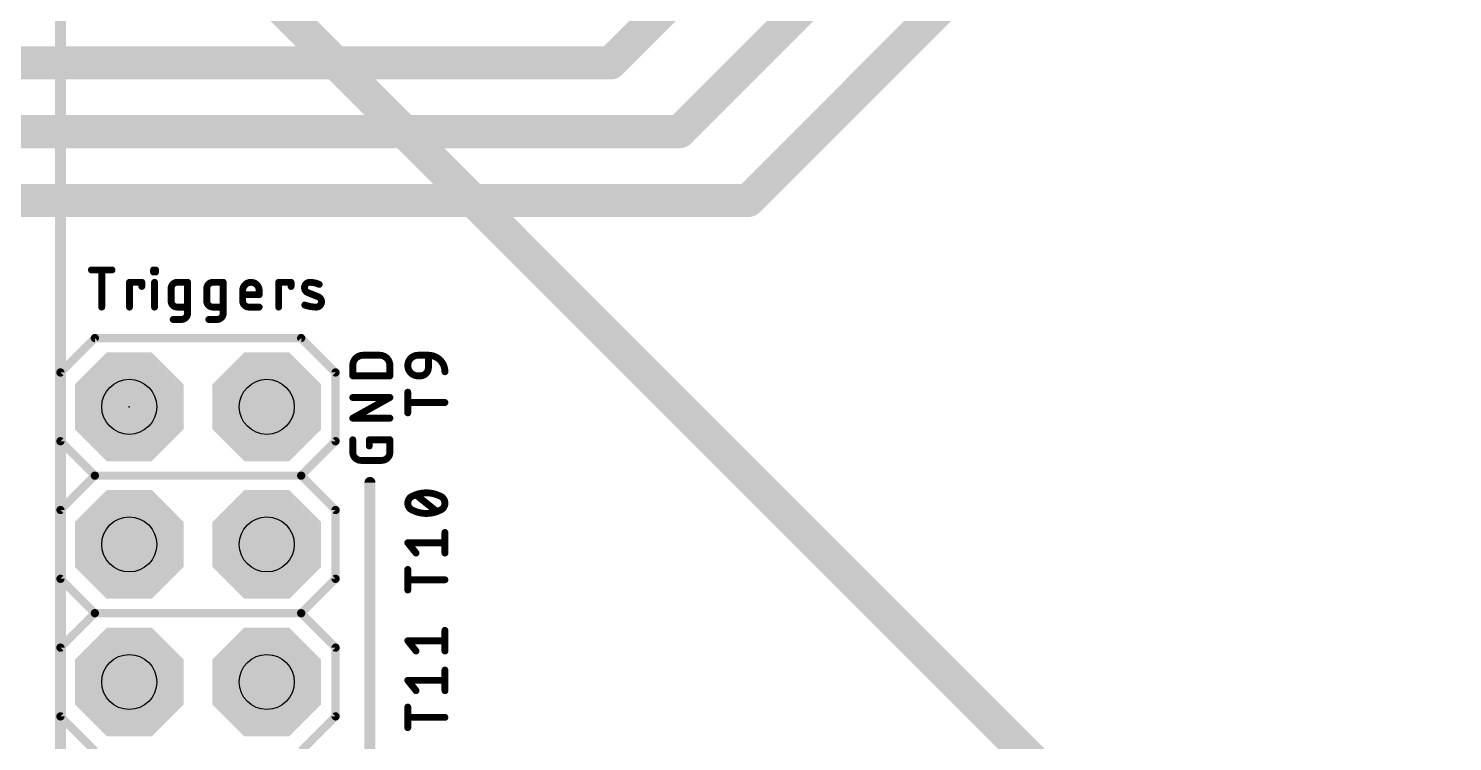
# Model space of a CAD drawing. Extents: x -9 to 239, y 2 to 147.
# Drawn here: x 172.13 to 198.42, y 38.27 to 51.43 of the extents above; entities that cross this region are included whole.
import ezdxf

# ---------------------------------------------------------------- set-up
doc = ezdxf.new("R2010")
doc.units = 0
for name, color, linetype in [('1', 12, 'CONTINUOUS'), ('16', 132, 'CONTINUOUS'), ('17', 110, 'CONTINUOUS'), ('21', 40, 'CONTINUOUS'), ('23', 53, 'CONTINUOUS'), ('29', 253, 'CONTINUOUS'), ('30', 253, 'CONTINUOUS'), ('44', 253, 'CONTINUOUS'), ('51', 253, 'CONTINUOUS')]:
    doc.layers.add(name, color=color, linetype=linetype)

# ---------------------------------------------------------------- blocks, each defined once
blk = doc.blocks.new('RECT')
blk.add_solid([(-0.5, -0.5), (0.5, -0.5), (-0.5, 0.5), (0.5, 0.5)])
blk = doc.blocks.new('OCTAGONP')
at = {"const_width": 0.5}
blk.add_lwpolyline([(-0.25, -0.1036), (-0.25, 0.1036), (-0.1036, 0.25), (0.1036, 0.25), (0.25, 0.1036), (0.25, -0.1036), (0.1036, -0.25), (-0.1036, -0.25), (-0.25, -0.1036), (-0.25, 0.1036)], dxfattribs=at)

msp = doc.modelspace()

# ---------------------------------------------------------------- linework, layer by layer
at = {"layer": '1', "const_width": 0.6096}
for points in [[(185.42, 53.34), (182.88, 50.8)], [(187.96, 53.34), (184.15, 49.53)], [(185.42, 48.26), (190.5, 53.34)], [(182.88, 50.8), (132.08, 50.8)], [(184.15, 49.53), (130.81, 49.53)], [(129.54, 48.26), (185.42, 48.26)]]:
    msp.add_lwpolyline(points, dxfattribs=at)
at = {"layer": '1', "const_width": 0.3048}
for points in [[(182.7722, 50.9078, 1), (182.9878, 50.6922)], [(182.88, 50.6476, 1), (182.88, 50.9524)], [(184.0422, 49.6378, 1), (184.2578, 49.4222)], [(184.15, 49.3776, 1), (184.15, 49.6824)], [(185.3122, 48.3678, 1), (185.5278, 48.1522)], [(185.42, 48.1076, 1), (185.42, 48.4124)]]:
    msp.add_lwpolyline(points, format="xyb", dxfattribs=at)
at = {"layer": '16', "const_width": 0.6096}
msp.add_lwpolyline([(198.12, 30.48), (173.99, 54.61)], dxfattribs=at)
at = {"layer": '21'}
for points, const_width in [([(172.72, 81.28), (172.72, 17.78)], 0.2032), ([(173.2915, 46.9773), (173.6725, 46.9773)], 0.127), ([(173.482, 46.2915), (173.482, 46.9773)], 0.127), ([(173.9942, 46.2915), (173.9942, 46.7487)], 0.127), ([(173.9942, 46.7487), (174.2228, 46.7487)], 0.127), ([(174.2228, 46.7487), (174.2228, 46.6725)], 0.127), ([(174.4383, 46.9392), (174.4383, 46.9773)], 0.127), ([(174.4383, 46.9773), (174.4764, 46.9773)], 0.127), ([(174.4764, 46.9392), (174.4383, 46.9392)], 0.127), ([(174.4574, 46.2915), (174.4574, 46.7487)], 0.127), ([(174.4764, 46.9773), (174.4764, 46.9392)], 0.127), ([(174.877, 46.7487), (175.0675, 46.7487)], 0.127), ([(175.0675, 46.7487), (175.0675, 46.1772)], 0.127), ([(175.5353, 46.7487), (175.7258, 46.7487)], 0.127), ([(175.7258, 46.7487), (175.7258, 46.1772)], 0.127), ([(176.7496, 46.2915), (176.7496, 46.7487)], 0.127), ([(176.7496, 46.7487), (176.9782, 46.7487)], 0.127), ([(176.9782, 46.7487), (176.9782, 46.6725)], 0.127), ([(174.7627, 46.4058), (174.7627, 46.6344)], 0.127), ([(175.421, 46.4058), (175.421, 46.6344)], 0.127), ([(176.085, 46.4058), (176.085, 46.5963)], 0.127), ([(176.3898, 46.5201), (176.085, 46.5201)], 0.127), ([(176.3898, 46.5963), (176.3898, 46.5201)], 0.127), ([(177.4787, 46.482), (177.2882, 46.5582)], 0.127), ([(175.0675, 46.2915), (174.877, 46.2915)], 0.127), ([(175.7258, 46.2915), (175.5353, 46.2915)], 0.127), ([(176.3898, 46.2915), (176.1993, 46.2915)], 0.127), ([(174.9532, 46.0629), (174.8008, 46.0629)], 0.127), ([(175.6115, 46.0629), (175.4591, 46.0629)], 0.127), ([(173.355, 45.72), (172.72, 45.085)], 0.1524), ([(173.355, 45.72), (177.165, 45.72)], 0.1524), ([(177.165, 45.72), (177.8, 45.085)], 0.1524), ([(178.1175, 45.0215), (178.1175, 45.212)], 0.127), ([(178.308, 45.4025), (178.6128, 45.4025)], 0.127), ([(178.8033, 45.212), (178.8033, 45.0215)], 0.127), ([(179.324, 45.4025), (179.5145, 45.4025)], 0.127), ([(179.5145, 45.4025), (179.5145, 45.1739)], 0.127), ([(172.72, 45.085), (172.72, 43.815)], 0.1524), ([(177.8, 45.085), (177.8, 43.815)], 0.1524), ([(178.8033, 45.0215), (178.1175, 45.0215)], 0.127), ([(179.3621, 45.0215), (179.324, 45.0215)], 0.127), ([(179.1335, 44.3388), (179.1335, 44.7198)], 0.127), ([(178.1175, 44.2412), (178.8033, 44.6222)], 0.127), ([(178.8033, 44.6222), (178.1175, 44.6222)], 0.127), ([(179.8193, 44.5293), (179.1335, 44.5293)], 0.127), ([(178.8033, 44.2412), (178.1175, 44.2412)], 0.127), ([(172.72, 43.815), (173.355, 43.18)], 0.1524), ([(177.8, 43.815), (177.165, 43.18)], 0.1524), ([(178.1175, 43.6133), (178.1175, 43.8419)], 0.127), ([(178.4223, 43.7276), (178.4223, 43.8419)], 0.127), ([(178.4223, 43.8419), (178.8033, 43.8419)], 0.127), ([(178.8033, 43.8419), (178.8033, 43.6133)], 0.127), ([(178.6509, 43.4609), (178.2699, 43.4609)], 0.127), ([(173.355, 43.18), (172.72, 42.545)], 0.1524), ([(177.165, 43.18), (173.355, 43.18)], 0.1524), ([(177.165, 43.18), (177.8, 42.545)], 0.1524), ([(178.435, 43.053), (178.435, 26.035)], 0.2032), ([(179.6669, 42.5196), (179.2859, 42.8244)], 0.127), ([(172.72, 42.545), (172.72, 41.275)], 0.1524), ([(177.8, 42.545), (177.8, 41.275)], 0.1524), ([(179.8193, 41.75), (179.8193, 42.131)], 0.127), ([(179.2859, 41.75), (179.1335, 41.9405)], 0.127), ([(179.1335, 41.9405), (179.8193, 41.9405)], 0.127), ([(172.72, 41.275), (173.355, 40.64)], 0.1524), ([(177.8, 41.275), (177.165, 40.64)], 0.1524), ([(179.1335, 41.0672), (179.1335, 41.4482)], 0.127), ([(179.8193, 41.2577), (179.1335, 41.2577)], 0.127), ([(173.355, 40.64), (172.72, 40.005)], 0.1524), ([(177.165, 40.64), (173.355, 40.64)], 0.1524), ([(177.165, 40.64), (177.8, 40.005)], 0.1524), ([(179.8193, 39.9415), (179.8193, 40.3225)], 0.127), ([(172.72, 40.005), (172.72, 38.735)], 0.1524), ([(177.8, 40.005), (177.8, 38.735)], 0.1524), ([(179.2859, 39.9415), (179.1335, 40.132)], 0.127), ([(179.1335, 40.132), (179.8193, 40.132)], 0.127), ([(179.2859, 39.21), (179.1335, 39.4005)], 0.127), ([(179.1335, 39.4005), (179.8193, 39.4005)], 0.127), ([(179.8193, 39.21), (179.8193, 39.591)], 0.127), ([(179.1335, 38.5272), (179.1335, 38.9082)], 0.127), ([(172.72, 38.735), (173.355, 38.1)], 0.1524), ([(177.8, 38.735), (177.165, 38.1)], 0.1524), ([(179.8193, 38.7177), (179.1335, 38.7177)], 0.127)]:
    msp.add_lwpolyline(points, dxfattribs=dict(at, const_width=const_width))
for points, const_width in [([(173.2915, 47.0091, 1), (173.2915, 46.9455)], 0.0635), ([(173.5137, 46.9773, 1), (173.4503, 46.9773)], 0.0635), ([(173.6725, 46.9455, 1), (173.6725, 47.0091)], 0.0635), ([(173.9942, 46.7805, 1), (173.9942, 46.7169)], 0.0635), ([(174.026, 46.7487, 1), (173.9625, 46.7487)], 0.0635), ([(174.2546, 46.7487, 1), (174.1911, 46.7487)], 0.0635), ([(174.2228, 46.7169, 1), (174.2228, 46.7805)], 0.0635), ([(174.4383, 47.0091, 1), (174.4383, 46.9455)], 0.0635), ([(174.4383, 46.971, 1), (174.4383, 46.9074)], 0.0635), ([(174.4701, 46.9773, 1), (174.4066, 46.9773)], 0.0635), ([(174.4066, 46.9392, 1), (174.4701, 46.9392)], 0.0635), ([(174.4891, 46.7487, 1), (174.4256, 46.7487)], 0.0635), ([(174.5082, 46.9773, 1), (174.4447, 46.9773)], 0.0635), ([(174.4447, 46.9392, 1), (174.5082, 46.9392)], 0.0635), ([(174.4764, 46.9455, 1), (174.4764, 47.0091)], 0.0635), ([(174.4764, 46.9074, 1), (174.4764, 46.971)], 0.0635), ([(174.877, 46.7487, 0.4142), (174.7627, 46.6344)], 0.127), ([(174.877, 46.7805, 1), (174.877, 46.7169)], 0.0635), ([(174.877, 46.7169, 1), (174.877, 46.7805)], 0.0635), ([(175.0992, 46.7487, 1), (175.0357, 46.7487)], 0.0635), ([(175.0675, 46.7169, 1), (175.0675, 46.7805)], 0.0635), ([(175.5353, 46.7487, 0.4142), (175.421, 46.6344)], 0.127), ([(175.5353, 46.7805, 1), (175.5353, 46.7169)], 0.0635), ([(175.5353, 46.7169, 1), (175.5353, 46.7805)], 0.0635), ([(175.7576, 46.7487, 1), (175.6941, 46.7487)], 0.0635), ([(175.7258, 46.7169, 1), (175.7258, 46.7805)], 0.0635), ([(176.3898, 46.5963, 1), (176.085, 46.5963)], 0.127), ([(176.7496, 46.7805, 1), (176.7496, 46.7169)], 0.0635), ([(176.7814, 46.7487, 1), (176.7179, 46.7487)], 0.0635), ([(177.01, 46.7487, 1), (176.9465, 46.7487)], 0.0635), ([(176.9782, 46.7169, 1), (176.9782, 46.7805)], 0.0635), ([(177.3263, 46.7487, 0.8318), (177.2882, 46.5582)], 0.127), ([(177.4977, 46.7106, 0.1025), (177.3263, 46.7487)], 0.127), ([(177.3267, 46.7804, 1), (177.3258, 46.717)], 0.0635), ([(177.3258, 46.717, 1), (177.3267, 46.7804)], 0.0635), ([(174.1911, 46.6725, 1), (174.2546, 46.6725)], 0.0635), ([(174.7944, 46.6344, 1), (174.7309, 46.6344)], 0.0635), ([(174.7309, 46.6344, 1), (174.7944, 46.6344)], 0.0635), ([(175.4528, 46.6344, 1), (175.3893, 46.6344)], 0.0635), ([(175.3893, 46.6344, 1), (175.4528, 46.6344)], 0.0635), ([(176.1167, 46.5963, 1), (176.0532, 46.5963)], 0.0635), ([(176.0532, 46.5963, 1), (176.1167, 46.5963)], 0.0635), ([(176.085, 46.5519, 1), (176.085, 46.4883)], 0.0635), ([(176.4215, 46.5963, 1), (176.358, 46.5963)], 0.0635), ([(176.358, 46.5963, 1), (176.4215, 46.5963)], 0.0635), ([(176.358, 46.5201, 1), (176.4215, 46.5201)], 0.0635), ([(176.3898, 46.4883, 1), (176.3898, 46.5519)], 0.0635), ([(176.9465, 46.6725, 1), (177.01, 46.6725)], 0.0635), ([(177.3, 46.5877, 1), (177.2764, 46.5287)], 0.0635), ([(177.2764, 46.5287, 1), (177.3, 46.5877)], 0.0635), ([(177.4406, 46.2915, 0.8318), (177.4787, 46.482)], 0.127), ([(177.4905, 46.5115, 1), (177.4669, 46.4525)], 0.0635), ([(177.4669, 46.4525, 1), (177.4905, 46.5115)], 0.0635), ([(177.4847, 46.6816, 1), (177.5108, 46.7396)], 0.0635), ([(173.4503, 46.2915, 1), (173.5137, 46.2915)], 0.0635), ([(173.9625, 46.2915, 1), (174.026, 46.2915)], 0.0635), ([(174.4256, 46.2915, 1), (174.4891, 46.2915)], 0.0635), ([(174.7627, 46.4058, 0.4142), (174.877, 46.2915)], 0.127), ([(174.7944, 46.4058, 1), (174.7309, 46.4058)], 0.0635), ([(174.7309, 46.4058, 1), (174.7944, 46.4058)], 0.0635), ([(174.877, 46.3233, 1), (174.877, 46.2597)], 0.0635), ([(174.877, 46.2597, 1), (174.877, 46.3233)], 0.0635), ([(175.0675, 46.2597, 1), (175.0675, 46.3233)], 0.0635), ([(175.421, 46.4058, 0.4142), (175.5353, 46.2915)], 0.127), ([(175.4528, 46.4058, 1), (175.3893, 46.4058)], 0.0635), ([(175.3893, 46.4058, 1), (175.4528, 46.4058)], 0.0635), ([(175.5353, 46.3233, 1), (175.5353, 46.2597)], 0.0635), ([(175.5353, 46.2597, 1), (175.5353, 46.3233)], 0.0635), ([(175.7258, 46.2597, 1), (175.7258, 46.3233)], 0.0635), ([(176.085, 46.4058, 0.4142), (176.1993, 46.2915)], 0.127), ([(176.1167, 46.4058, 1), (176.0532, 46.4058)], 0.0635), ([(176.0532, 46.4058, 1), (176.1167, 46.4058)], 0.0635), ([(176.1993, 46.3233, 1), (176.1993, 46.2597)], 0.0635), ([(176.1993, 46.2597, 1), (176.1993, 46.3233)], 0.0635), ([(176.3898, 46.2597, 1), (176.3898, 46.3233)], 0.0635), ([(176.7179, 46.2915, 1), (176.7814, 46.2915)], 0.0635), ([(177.231, 46.3296, 0.083), (177.4406, 46.2915)], 0.127), ([(177.2418, 46.3595, 1), (177.2203, 46.2997)], 0.0635), ([(177.441, 46.3232, 1), (177.4401, 46.2598)], 0.0635), ([(177.4401, 46.2598, 1), (177.441, 46.3232)], 0.0635), ([(174.8008, 46.0947, 1), (174.8008, 46.0311)], 0.0635), ([(174.9532, 46.0629, 0.4142), (175.0675, 46.1772)], 0.127), ([(174.9532, 46.0947, 1), (174.9532, 46.0311)], 0.0635), ([(174.9532, 46.0311, 1), (174.9532, 46.0947)], 0.0635), ([(175.0992, 46.1772, 1), (175.0357, 46.1772)], 0.0635), ([(175.0357, 46.1772, 1), (175.0992, 46.1772)], 0.0635), ([(175.4591, 46.0947, 1), (175.4591, 46.0311)], 0.0635), ([(175.6115, 46.0629, 0.4142), (175.7258, 46.1772)], 0.127), ([(175.6115, 46.0947, 1), (175.6115, 46.0311)], 0.0635), ([(175.6115, 46.0311, 1), (175.6115, 46.0947)], 0.0635), ([(175.7576, 46.1772, 1), (175.6941, 46.1772)], 0.0635), ([(175.6941, 46.1772, 1), (175.7576, 46.1772)], 0.0635), ([(173.355, 45.7581, 1), (173.355, 45.6819)], 0.0762), ([(173.3819, 45.6931, 1), (173.3281, 45.7469)], 0.0762), ([(177.1919, 45.7469, 1), (177.1381, 45.6931)], 0.0762), ([(177.165, 45.6819, 1), (177.165, 45.7581)], 0.0762), ([(178.308, 45.4025, 0.4142), (178.1175, 45.212)], 0.127), ([(178.1492, 45.212, 1), (178.0858, 45.212)], 0.0635), ([(178.0858, 45.212, 1), (178.1492, 45.212)], 0.0635), ([(178.308, 45.4343, 1), (178.308, 45.3708)], 0.0635), ([(178.308, 45.3708, 1), (178.308, 45.4343)], 0.0635), ([(178.6128, 45.4343, 1), (178.6128, 45.3708)], 0.0635), ([(178.8033, 45.212, 0.4142), (178.6128, 45.4025)], 0.127), ([(178.6128, 45.3708, 1), (178.6128, 45.4343)], 0.0635), ([(178.835, 45.212, 1), (178.7716, 45.212)], 0.0635), ([(178.7716, 45.212, 1), (178.835, 45.212)], 0.0635), ([(179.324, 45.4025, 1), (179.324, 45.0215)], 0.127), ([(179.324, 45.4343, 1), (179.324, 45.3708)], 0.0635), ([(179.324, 45.3708, 1), (179.324, 45.4343)], 0.0635), ([(179.3621, 45.0215, 0.4142), (179.5145, 45.1739)], 0.127), ([(179.5145, 45.4343, 1), (179.5145, 45.3708)], 0.0635), ([(179.8193, 45.0977, 0.4142), (179.5145, 45.4025)], 0.127), ([(179.5462, 45.4025, 1), (179.4828, 45.4025)], 0.0635), ([(179.5462, 45.1739, 1), (179.4828, 45.1739)], 0.0635), ([(179.5145, 45.3708, 1), (179.5145, 45.4343)], 0.0635), ([(172.7581, 45.085, 1), (172.6819, 45.085)], 0.0762), ([(172.6931, 45.1119, 1), (172.7469, 45.0581)], 0.0762), ([(177.8381, 45.085, 1), (177.7619, 45.085)], 0.0762), ([(177.7731, 45.0581, 1), (177.8269, 45.1119)], 0.0762), ([(178.1175, 45.0533, 1), (178.1175, 44.9898)], 0.0635), ([(178.0858, 45.0215, 1), (178.1492, 45.0215)], 0.0635), ([(178.7716, 45.0215, 1), (178.835, 45.0215)], 0.0635), ([(178.8033, 44.9898, 1), (178.8033, 45.0533)], 0.0635), ([(179.324, 45.0533, 1), (179.324, 44.9898)], 0.0635), ([(179.324, 44.9898, 1), (179.324, 45.0533)], 0.0635), ([(179.3621, 45.0533, 1), (179.3621, 44.9898)], 0.0635), ([(179.3621, 44.9898, 1), (179.3621, 45.0533)], 0.0635), ([(179.4828, 45.1739, 1), (179.5462, 45.1739)], 0.0635), ([(179.7876, 45.0977, 1), (179.851, 45.0977)], 0.0635), ([(179.1652, 44.7198, 1), (179.1018, 44.7198)], 0.0635), ([(178.1175, 44.654, 1), (178.1175, 44.5905)], 0.0635), ([(178.8187, 44.5945, 1), (178.7879, 44.65)], 0.0635), ([(178.8033, 44.5905, 1), (178.8033, 44.654)], 0.0635), ([(179.1335, 44.561, 1), (179.1335, 44.4975)], 0.0635), ([(179.8193, 44.4975, 1), (179.8193, 44.561)], 0.0635), ([(178.1175, 44.273, 1), (178.1175, 44.2095)], 0.0635), ([(178.1021, 44.269, 1), (178.1329, 44.2135)], 0.0635), ([(178.8033, 44.2095, 1), (178.8033, 44.273)], 0.0635), ([(179.1018, 44.3388, 1), (179.1652, 44.3388)], 0.0635), ([(172.6819, 43.815, 1), (172.7581, 43.815)], 0.0762), ([(172.7469, 43.8419, 1), (172.6931, 43.7881)], 0.0762), ([(177.7619, 43.815, 1), (177.8381, 43.815)], 0.0762), ([(177.8269, 43.7881, 1), (177.7731, 43.8419)], 0.0762), ([(178.1175, 43.6133, 0.4142), (178.2699, 43.4609)], 0.127), ([(178.1492, 43.8419, 1), (178.0858, 43.8419)], 0.0635), ([(178.1492, 43.6133, 1), (178.0858, 43.6133)], 0.0635), ([(178.4223, 43.8737, 1), (178.4223, 43.8102)], 0.0635), ([(178.454, 43.8419, 1), (178.3906, 43.8419)], 0.0635), ([(178.3906, 43.7276, 1), (178.454, 43.7276)], 0.0635), ([(178.6509, 43.4609, 0.4142), (178.8033, 43.6133)], 0.127), ([(178.835, 43.8419, 1), (178.7716, 43.8419)], 0.0635), ([(178.835, 43.6133, 1), (178.7716, 43.6133)], 0.0635), ([(178.8033, 43.8102, 1), (178.8033, 43.8737)], 0.0635), ([(178.0858, 43.6133, 1), (178.1492, 43.6133)], 0.0635), ([(178.2699, 43.4927, 1), (178.2699, 43.4292)], 0.0635), ([(178.2699, 43.4292, 1), (178.2699, 43.4927)], 0.0635), ([(178.6509, 43.4927, 1), (178.6509, 43.4292)], 0.0635), ([(178.6509, 43.4292, 1), (178.6509, 43.4927)], 0.0635), ([(178.7716, 43.6133, 1), (178.835, 43.6133)], 0.0635), ([(173.355, 43.2181, 1), (173.355, 43.1419)], 0.0762), ([(173.3819, 43.1531, 1), (173.3281, 43.2069)], 0.0762), ([(173.3281, 43.1531, 1), (173.3819, 43.2069)], 0.0762), ([(177.1919, 43.2069, 1), (177.1381, 43.1531)], 0.0762), ([(177.1381, 43.2069, 1), (177.1919, 43.1531)], 0.0762), ([(177.165, 43.1419, 1), (177.165, 43.2181)], 0.0762), ([(178.4858, 43.053, 1), (178.3842, 43.053)], 0.1016), ([(179.2288, 42.8054, 0.3205), (179.1335, 42.672)], 0.127), ([(179.2148, 42.8339, 1), (179.2427, 42.7768)], 0.0635), ([(179.4764, 42.8625, 0.1139), (179.2288, 42.8054)], 0.127), ([(179.239, 42.7753, 1), (179.2185, 42.8354)], 0.0635), ([(179.3057, 42.8492, 1), (179.2661, 42.7996)], 0.0635), ([(179.4764, 42.8943, 1), (179.4764, 42.8308)], 0.0635), ([(179.7241, 42.8054, 0.1139), (179.4764, 42.8625)], 0.127), ([(179.4764, 42.8308, 1), (179.4764, 42.8943)], 0.0635), ([(179.7343, 42.8354, 1), (179.7138, 42.7753)], 0.0635), ([(179.8193, 42.672, 0.3205), (179.7241, 42.8054)], 0.127), ([(179.7101, 42.7768, 1), (179.738, 42.8339)], 0.0635), ([(172.7581, 42.545, 1), (172.6819, 42.545)], 0.0762), ([(172.6931, 42.5719, 1), (172.7469, 42.5181)], 0.0762), ([(177.8381, 42.545, 1), (177.7619, 42.545)], 0.0762), ([(177.7731, 42.5181, 1), (177.8269, 42.5719)], 0.0762), ([(179.1335, 42.672, 0.3205), (179.2288, 42.5387)], 0.127), ([(179.1652, 42.672, 1), (179.1018, 42.672)], 0.0635), ([(179.1018, 42.672, 1), (179.1652, 42.672)], 0.0635), ([(179.2427, 42.5672, 1), (179.2148, 42.5101)], 0.0635), ([(179.2288, 42.5387, 0.1139), (179.4764, 42.4815)], 0.127), ([(179.2185, 42.5086, 1), (179.239, 42.5687)], 0.0635), ([(179.4764, 42.4815, 0.1139), (179.7241, 42.5387)], 0.127), ([(179.7138, 42.5687, 1), (179.7343, 42.5086)], 0.0635), ([(179.7241, 42.5387, 0.3205), (179.8193, 42.672)], 0.127), ([(179.738, 42.5101, 1), (179.7101, 42.5672)], 0.0635), ([(179.851, 42.672, 1), (179.7876, 42.672)], 0.0635), ([(179.7876, 42.672, 1), (179.851, 42.672)], 0.0635), ([(179.4764, 42.5133, 1), (179.4764, 42.4498)], 0.0635), ([(179.4764, 42.4498, 1), (179.4764, 42.5133)], 0.0635), ([(179.6471, 42.4948, 1), (179.6867, 42.5444)], 0.0635), ([(179.851, 42.131, 1), (179.7876, 42.131)], 0.0635), ([(179.1583, 41.9603, 1), (179.1087, 41.9206)], 0.0635), ([(179.1335, 41.9722, 1), (179.1335, 41.9087)], 0.0635), ([(179.8193, 41.9087, 1), (179.8193, 41.9722)], 0.0635), ([(179.2611, 41.7301, 1), (179.3107, 41.7698)], 0.0635), ([(179.7876, 41.75, 1), (179.851, 41.75)], 0.0635), ([(172.6819, 41.275, 1), (172.7581, 41.275)], 0.0762), ([(172.7469, 41.3019, 1), (172.6931, 41.2481)], 0.0762), ([(177.7619, 41.275, 1), (177.8381, 41.275)], 0.0762), ([(177.8269, 41.2481, 1), (177.7731, 41.3019)], 0.0762), ([(179.1335, 41.2895, 1), (179.1335, 41.226)], 0.0635), ([(179.1652, 41.4482, 1), (179.1018, 41.4482)], 0.0635), ([(179.8193, 41.226, 1), (179.8193, 41.2895)], 0.0635), ([(179.1018, 41.0672, 1), (179.1652, 41.0672)], 0.0635), ([(173.355, 40.6781, 1), (173.355, 40.6019)], 0.0762), ([(173.3819, 40.6131, 1), (173.3281, 40.6669)], 0.0762), ([(173.3281, 40.6131, 1), (173.3819, 40.6669)], 0.0762), ([(177.1919, 40.6669, 1), (177.1381, 40.6131)], 0.0762), ([(177.1381, 40.6669, 1), (177.1919, 40.6131)], 0.0762), ([(177.165, 40.6019, 1), (177.165, 40.6781)], 0.0762), ([(179.851, 40.3225, 1), (179.7876, 40.3225)], 0.0635), ([(172.7581, 40.005, 1), (172.6819, 40.005)], 0.0762), ([(172.6931, 40.0319, 1), (172.7469, 39.9781)], 0.0762), ([(177.8381, 40.005, 1), (177.7619, 40.005)], 0.0762), ([(177.7731, 39.9781, 1), (177.8269, 40.0319)], 0.0762), ([(179.1335, 40.1638, 1), (179.1335, 40.1003)], 0.0635), ([(179.1583, 40.1518, 1), (179.1087, 40.1122)], 0.0635), ([(179.2611, 39.9217, 1), (179.3107, 39.9613)], 0.0635), ([(179.7876, 39.9415, 1), (179.851, 39.9415)], 0.0635), ([(179.8193, 40.1003, 1), (179.8193, 40.1638)], 0.0635), ([(179.1583, 39.4203, 1), (179.1087, 39.3806)], 0.0635), ([(179.1335, 39.4322, 1), (179.1335, 39.3687)], 0.0635), ([(179.851, 39.591, 1), (179.7876, 39.591)], 0.0635), ([(179.8193, 39.3687, 1), (179.8193, 39.4322)], 0.0635), ([(179.2611, 39.1901, 1), (179.3107, 39.2298)], 0.0635), ([(179.7876, 39.21, 1), (179.851, 39.21)], 0.0635), ([(179.1652, 38.9082, 1), (179.1018, 38.9082)], 0.0635), ([(172.6819, 38.735, 1), (172.7581, 38.735)], 0.0762), ([(172.7469, 38.7619, 1), (172.6931, 38.7081)], 0.0762), ([(177.7619, 38.735, 1), (177.8381, 38.735)], 0.0762), ([(177.8269, 38.7081, 1), (177.7731, 38.7619)], 0.0762), ([(179.1335, 38.7495, 1), (179.1335, 38.686)], 0.0635), ([(179.8193, 38.686, 1), (179.8193, 38.7495)], 0.0635), ([(179.1018, 38.5272, 1), (179.1652, 38.5272)], 0.0635)]:
    msp.add_lwpolyline(points, format="xyb", dxfattribs=dict(at, const_width=const_width))
at = {"layer": '23'}
msp.add_point((173.99, 44.45), dxfattribs=at)
at = {"layer": '44'}
for centre in [(173.99, 44.45), (176.53, 44.45), (173.99, 41.91), (176.53, 41.91), (173.99, 39.37), (176.53, 39.37)]:
    msp.add_circle(centre, 0.508, dxfattribs=at)

# ---------------------------------------------------------------- block references
at = {"layer": '17', "xscale": 1.8796, "yscale": 1.8796, "rotation": 270}
for p in [(173.99, 44.45), (173.99, 44.45), (176.53, 44.45), (176.53, 44.45), (173.99, 41.91), (173.99, 41.91), (176.53, 41.91), (176.53, 41.91), (173.99, 39.37), (173.99, 39.37), (176.53, 39.37), (176.53, 39.37)]:
    msp.add_blockref('OCTAGONP', p, dxfattribs=at)
at = {"layer": '29', "xscale": 2.0066, "yscale": 2.0066, "rotation": 270}
for p in [(173.99, 44.45), (176.53, 44.45), (173.99, 41.91), (176.53, 41.91), (173.99, 39.37), (176.53, 39.37)]:
    msp.add_blockref('OCTAGONP', p, dxfattribs=at)
at = {"layer": '30', "xscale": 2.0066, "yscale": 2.0066, "rotation": 270}
for p in [(173.99, 44.45), (176.53, 44.45), (173.99, 41.91), (176.53, 41.91), (173.99, 39.37), (176.53, 39.37)]:
    msp.add_blockref('OCTAGONP', p, dxfattribs=at)
at = {"layer": '51', "xscale": 0.508, "yscale": 0.508, "rotation": 270}
for p in [(173.99, 44.45), (176.53, 44.45), (173.99, 41.91), (176.53, 41.91), (173.99, 39.37), (176.53, 39.37)]:
    msp.add_blockref('RECT', p, dxfattribs=at)

doc.saveas('drawing.dxf')
